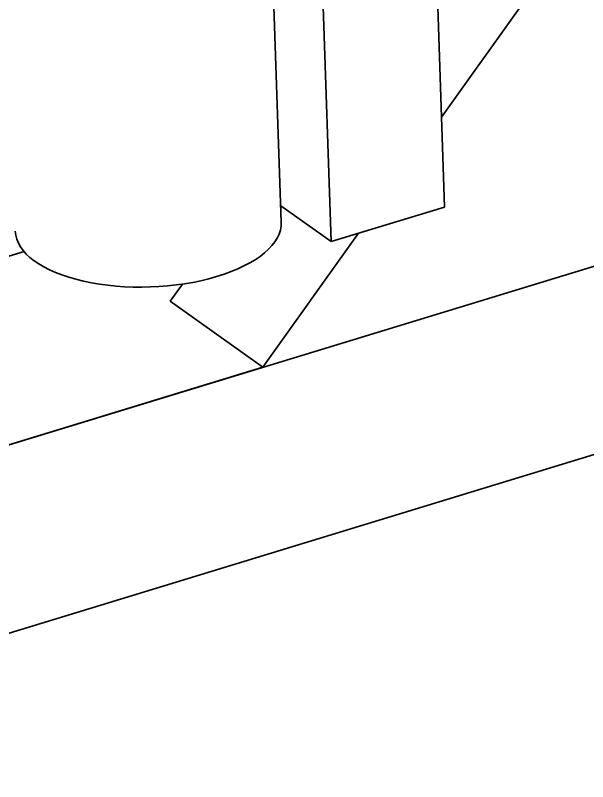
# Model space of a CAD drawing. Header units: millimetres. Extents: x 1333 to 129696, y -57210 to 105899.
# Drawn here: x 57143.95 to 57150.41, y 101201.89 to 101210.53 of the extents above; entities that cross this region are included whole.
import ezdxf

# ---------------------------------------------------------------- set-up
doc = ezdxf.new("R2010")
doc.units = ezdxf.units.MM
doc.header["$LTSCALE"] = 0.5

msp = doc.modelspace()

# ---------------------------------------------------------------- linework, layer by layer
at = {"color": 7, "lineweight": 35}
for p, q in [((57145.8078, 101241.6133), (57146.9531, 101208.1973)), ((57148.7941, 101208.3679), (57148.4123, 101219.5066)), ((57147.5159, 101207.9779), (57147.1341, 101219.1166)), ((57136.3081, 101203.3773), (57157.6114, 101209.8771)), ((57138.3979, 101201.8895), (57159.7011, 101208.3892)), ((57144.053, 101207.8658), (57134.2184, 101204.8652)), ((57146.7467, 101206.5622), (57136.3081, 101203.3773))]:
    msp.add_line(p, q, dxfattribs=at)
at = {"color": 7, "lineweight": 35, "ltscale": 0.235491}
msp.add_line((57150.1274, 101211.2987), (57148.7593, 101209.3819), dxfattribs=at)
at = {"color": 7, "lineweight": 35, "ltscale": 0.06986}
msp.add_line((57146.9468, 101208.3831), (57147.5159, 101207.9779), dxfattribs=at)
at = {"color": 7, "lineweight": 35, "ltscale": 0.133637}
msp.add_line((57147.5159, 101207.9779), (57148.7941, 101208.3679), dxfattribs=at)
at = {"color": 7, "lineweight": 35, "ltscale": 0.185496}
msp.add_line((57147.8243, 101208.072), (57146.7467, 101206.5622), dxfattribs=at)
at = {"color": 7, "lineweight": 35, "ltscale": 0.023794}
msp.add_line((57145.7018, 101207.3062), (57145.8401, 101207.4998), dxfattribs=at)
at = {"color": 7, "lineweight": 35, "ltscale": 0.128264}
msp.add_line((57145.7018, 101207.3062), (57146.7467, 101206.5622), dxfattribs=at)
at = {"color": 7, "lineweight": 35}
msp.add_ellipse((57145.454, 101208.1459), major_axis=(-1.4991, -0.0514), ratio=0.452792, start_param=6.283185, end_param=9.424778, dxfattribs=at)

doc.saveas('drawing.dxf')
